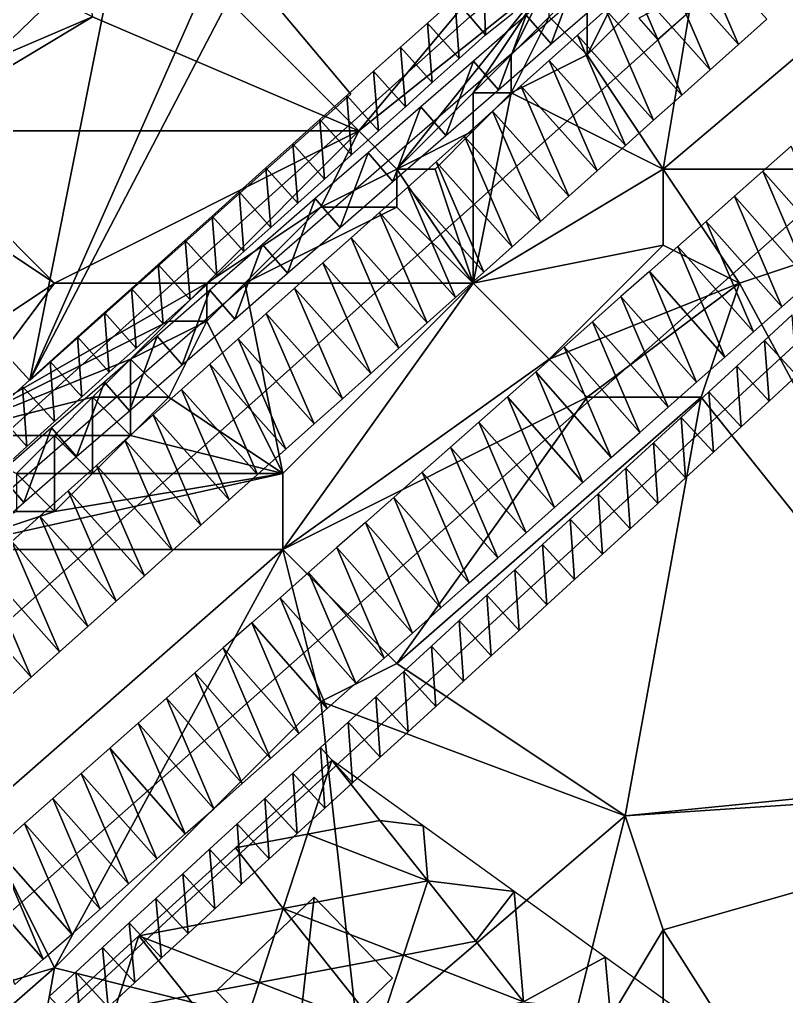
# Model space of a CAD drawing. Header units: metres. Extents: x -1103 to 901, y -902 to 905.
# Drawn here: x -1071.8 to -1031.5, y 608.5 to 659.9 of the extents above; entities that cross this region are included whole.
import ezdxf

# ---------------------------------------------------------------- set-up
doc = ezdxf.new("R2010")
doc.units = ezdxf.units.M
for name, color, linetype in [('OSM_BUILDING_FOOTPRINTS', 7, 'CONTINUOUS'), ('OSM_BUILDING_ROOFS', 1, 'CONTINUOUS'), ('OSM_BUILDING_WALLS', 8, 'CONTINUOUS'), ('OSM_PARKING', 8, 'CONTINUOUS'), ('OSM_PATH_AXES', 30, 'CONTINUOUS'), ('OSM_PATH_SURFACE', 30, 'CONTINUOUS'), ('OSM_ROAD_AXES', 2, 'CONTINUOUS'), ('OSM_ROAD_SURFACE', 9, 'CONTINUOUS'), ('OSM_TERRAIN', 3, 'CONTINUOUS'), ('OSM_WATER_SURFACE', 5, 'CONTINUOUS'), ('OSM_WATERWAYS', 5, 'CONTINUOUS')]:
    doc.layers.add(name, color=color, linetype=linetype)

msp = doc.modelspace()

# ---------------------------------------------------------------- linework, layer by layer
at = {"layer": 'OSM_BUILDING_FOOTPRINTS'}
for points in [[(-1071.306, 640.891, 12.825), (-1054.416, 655.932, 12.825), (-1059.976, 662.556, 12.825), (-1062.696, 660.3, 12.825), (-1066.631, 664.27, 12.825), (-1080.481, 650.91, 12.825), (-1071.306, 640.891, 12.825)], [(-1061.512, 608.787, 11.489), (-1056.35, 613.719, 11.489), (-1052.227, 609.473, 11.489), (-1057.378, 604.529, 11.489), (-1061.512, 608.787, 11.489)]]:
    msp.add_polyline3d(points, close=True, dxfattribs=at)
at = {"layer": 'OSM_BUILDING_ROOFS'}
for points in [[(-1066.631, 664.27, 24.425), (-1080.481, 650.91, 24.425), (-1071.306, 640.891, 24.425)], [(-1071.306, 640.891, 24.425), (-1062.696, 660.3, 24.425), (-1066.631, 664.27, 24.425)], [(-1071.306, 640.891, 24.425), (-1054.416, 655.932, 24.425), (-1059.976, 662.556, 24.425)], [(-1071.306, 640.891, 24.425), (-1059.976, 662.556, 24.425), (-1062.696, 660.3, 24.425)], [(-1056.35, 613.719, 16.689), (-1061.512, 608.787, 16.689), (-1057.378, 604.529, 16.689)], [(-1056.35, 613.719, 16.689), (-1057.378, 604.529, 16.689), (-1052.227, 609.473, 16.689)]]:
    msp.add_3dface(points, dxfattribs=at)
at = {"layer": 'OSM_BUILDING_WALLS'}
for points in [[(-1066.631, 664.27, 12.825), (-1080.481, 650.91, 12.825), (-1080.481, 650.91, 24.425)], [(-1066.631, 664.27, 12.825), (-1080.481, 650.91, 24.425), (-1066.631, 664.27, 24.425)], [(-1054.416, 655.932, 12.825), (-1059.976, 662.556, 12.825), (-1059.976, 662.556, 24.425)], [(-1054.416, 655.932, 12.825), (-1059.976, 662.556, 24.425), (-1054.416, 655.932, 24.425)], [(-1071.306, 640.891, 12.825), (-1054.416, 655.932, 12.825), (-1054.416, 655.932, 24.425)], [(-1071.306, 640.891, 12.825), (-1054.416, 655.932, 24.425), (-1071.306, 640.891, 24.425)], [(-1080.481, 650.91, 12.825), (-1071.306, 640.891, 12.825), (-1071.306, 640.891, 24.425)], [(-1080.481, 650.91, 12.825), (-1071.306, 640.891, 24.425), (-1080.481, 650.91, 24.425)], [(-1056.35, 613.719, 11.489), (-1061.512, 608.787, 11.489), (-1061.512, 608.787, 16.689)], [(-1056.35, 613.719, 11.489), (-1061.512, 608.787, 16.689), (-1056.35, 613.719, 16.689)], [(-1052.227, 609.473, 11.489), (-1056.35, 613.719, 11.489), (-1056.35, 613.719, 16.689)], [(-1052.227, 609.473, 11.489), (-1056.35, 613.719, 16.689), (-1052.227, 609.473, 16.689)], [(-1057.378, 604.529, 11.489), (-1052.227, 609.473, 11.489), (-1052.227, 609.473, 16.689)], [(-1057.378, 604.529, 11.489), (-1052.227, 609.473, 16.689), (-1057.378, 604.529, 16.689)], [(-1061.512, 608.787, 11.489), (-1057.378, 604.529, 11.489), (-1057.378, 604.529, 16.689)], [(-1061.512, 608.787, 11.489), (-1057.378, 604.529, 16.689), (-1061.512, 608.787, 16.689)]]:
    msp.add_3dface(points, dxfattribs=at)
at = {"layer": 'OSM_PARKING'}
for points in [[(-1056.698, 617.032, 13.906), (-1055.421, 620.93, 13.949), (-1060.495, 616.309, 13.96)], [(-1052.901, 617.755, 13.809), (-1055.421, 620.93, 13.949), (-1056.698, 617.032, 13.906)], [(-1052.901, 617.755, 13.809), (-1050.629, 617.477, 13.723), (-1055.421, 620.93, 13.949)], [(-1050.381, 614.58, 13.668), (-1052.901, 617.755, 13.809), (-1056.698, 617.032, 13.906)], [(-1050.381, 614.58, 13.668), (-1050.629, 617.477, 13.723), (-1052.901, 617.755, 13.809)], [(-1050.381, 614.58, 13.668), (-1045.838, 614.024, 13.497), (-1050.629, 617.477, 13.723)], [(-1057.974, 613.133, 13.859), (-1056.698, 617.032, 13.906), (-1060.495, 616.309, 13.96)], [(-1050.381, 614.58, 13.668), (-1056.698, 617.032, 13.906), (-1057.974, 613.133, 13.859)], [(-1057.974, 613.133, 13.859), (-1060.495, 616.309, 13.96), (-1065.568, 611.687, 13.967)], [(-1051.657, 610.681, 13.652), (-1050.381, 614.58, 13.668), (-1057.974, 613.133, 13.859)], [(-1047.86, 611.404, 13.528), (-1050.381, 614.58, 13.668), (-1051.657, 610.681, 13.652)], [(-1047.86, 611.404, 13.528), (-1045.838, 614.024, 13.497), (-1050.381, 614.58, 13.668)], [(-1045.34, 608.229, 13.673), (-1045.838, 614.024, 13.497), (-1047.86, 611.404, 13.528)], [(-1045.34, 608.229, 13.673), (-1041.046, 610.571, 13.597), (-1045.838, 614.024, 13.497)], [(-1059.251, 609.235, 13.812), (-1057.974, 613.133, 13.859), (-1065.568, 611.687, 13.967)], [(-1055.454, 609.958, 13.758), (-1057.974, 613.133, 13.859), (-1059.251, 609.235, 13.812)], [(-1051.657, 610.681, 13.652), (-1057.974, 613.133, 13.859), (-1055.454, 609.958, 13.758)], [(-1066.845, 607.789, 13.9), (-1065.568, 611.687, 13.967), (-1070.642, 607.066, 13.933)], [(-1063.048, 608.512, 13.866), (-1065.568, 611.687, 13.967), (-1066.845, 607.789, 13.9)], [(-1063.048, 608.512, 13.866), (-1059.251, 609.235, 13.812), (-1065.568, 611.687, 13.967)], [(-1045.34, 608.229, 13.673), (-1047.86, 611.404, 13.528), (-1051.657, 610.681, 13.652)], [(-1051.657, 610.681, 13.652), (-1055.454, 609.958, 13.758), (-1052.934, 606.783, 13.643)], [(-1045.34, 608.229, 13.673), (-1051.657, 610.681, 13.652), (-1052.934, 606.783, 13.643)], [(-1045.34, 608.229, 13.673), (-1040.797, 607.674, 13.675), (-1041.046, 610.571, 13.597)], [(-1040.797, 607.674, 13.675), (-1036.254, 607.118, 13.798), (-1041.046, 610.571, 13.597)], [(-1052.934, 606.783, 13.643), (-1055.454, 609.958, 13.758), (-1059.251, 609.235, 13.812)], [(-1060.528, 605.337, 13.733), (-1059.251, 609.235, 13.812), (-1063.048, 608.512, 13.866)], [(-1052.934, 606.783, 13.643), (-1059.251, 609.235, 13.812), (-1060.528, 605.337, 13.733)], [(-1060.528, 605.337, 13.733), (-1063.048, 608.512, 13.866), (-1066.845, 607.789, 13.9)]]:
    msp.add_3dface(points, dxfattribs=at)
at = {"layer": 'OSM_PATH_AXES'}
for points in [[(-1100, 614.436, 14.432), (-1087.268, 623.605, 14.308), (-1078.06, 633.139, 14.564), (-1067.957, 642.251, 14.862), (-1048.149, 660.012, 15.181), (-1040.809, 665.819, 15.149), (-1016.955, 682.474, 14.848), (-1002.165, 695.623, 14.017), (-995.633, 701.905, 13.614), (-969.502, 727.153, 13.249), (-939.922, 752.335, 10.603), (-928.647, 761.138, 10.91), (-915.759, 773.535, 11.003), (-914.134, 779.286, 10.928), (-896.636, 795.267, 11.317), (-876.474, 815.804, 12.38), (-862.911, 828.544, 13.579), (-847.425, 841.428, 15.193), (-839.455, 849.269, 16.005), (-824.367, 862.639, 16.441), (-797.882, 885.355, 14.191), (-795.682, 887.235, 13.984), (-783.048, 898.272, 13.138), (-780.912, 900, 13.035)], [(-743.723, 900, 12.989), (-770.169, 875.767, 14), (-799.959, 848.816, 15.237), (-811.135, 840.223, 15.725), (-815.313, 832.913, 15.655), (-819.458, 824.22, 15.058), (-825.228, 819.797, 14.907), (-831.396, 812.951, 14.445), (-845.766, 805.74, 13.499), (-848.54, 803.506, 13.339), (-863.043, 791.817, 13.148), (-891.727, 764.799, 12.959), (-936.196, 727.021, 12.645), (-966.517, 700.147, 13.969), (-1004.088, 667.677, 15.854), (-1037.669, 636.678, 14.518), (-1061.015, 615.323, 13.861), (-1079.253, 598.535, 13.844), (-1081.375, 596.964, 13.862), (-1100, 583.18, 13.331)]]:
    msp.add_polyline3d(points, dxfattribs=at)
at = {"layer": 'OSM_PATH_SURFACE'}
for points in [[(-1047.343, 659.057, 15.337), (-1047.456, 662.154, 15.189), (-1048.954, 660.968, 15.198)], [(-1047.343, 659.057, 15.337), (-1045.905, 660.193, 15.362), (-1047.456, 662.154, 15.189)], [(-1048.729, 657.813, 15.299), (-1048.954, 660.968, 15.198), (-1050.398, 659.674, 15.207)], [(-1048.729, 657.813, 15.299), (-1047.343, 659.057, 15.337), (-1048.954, 660.968, 15.198)], [(-1050.144, 656.544, 15.26), (-1050.398, 659.674, 15.207), (-1051.813, 658.406, 15.216)], [(-1050.144, 656.544, 15.26), (-1048.729, 657.813, 15.299), (-1050.398, 659.674, 15.207)], [(-1051.559, 655.276, 15.222), (-1051.813, 658.406, 15.216), (-1053.228, 657.137, 15.225)], [(-1051.559, 655.276, 15.222), (-1050.144, 656.544, 15.26), (-1051.813, 658.406, 15.216)], [(-1052.974, 654.007, 15.183), (-1053.228, 657.137, 15.225), (-1054.643, 655.869, 15.234)], [(-1052.974, 654.007, 15.183), (-1051.559, 655.276, 15.222), (-1053.228, 657.137, 15.225)], [(-1054.389, 652.739, 15.095), (-1054.643, 655.869, 15.234), (-1056.058, 654.6, 15.241)], [(-1054.389, 652.739, 15.095), (-1052.974, 654.007, 15.183), (-1054.643, 655.869, 15.234)], [(-1055.803, 651.47, 15.043), (-1056.058, 654.6, 15.241), (-1057.472, 653.331, 15.245)], [(-1055.803, 651.47, 15.043), (-1054.389, 652.739, 15.095), (-1056.058, 654.6, 15.241)], [(-1057.218, 650.201, 15.022), (-1057.472, 653.331, 15.245), (-1058.887, 652.063, 15.238)], [(-1057.218, 650.201, 15.022), (-1055.803, 651.47, 15.043), (-1057.472, 653.331, 15.245)], [(-1058.633, 648.933, 15), (-1058.887, 652.063, 15.238), (-1060.302, 650.794, 15.228)], [(-1058.633, 648.933, 15), (-1057.218, 650.201, 15.022), (-1058.887, 652.063, 15.238)], [(-1060.048, 647.664, 14.979), (-1060.302, 650.794, 15.228), (-1061.717, 649.525, 15.189)], [(-1060.048, 647.664, 14.979), (-1058.633, 648.933, 15), (-1060.302, 650.794, 15.228)], [(-1061.463, 646.395, 14.957), (-1061.717, 649.525, 15.189), (-1063.132, 648.257, 15.15)], [(-1061.463, 646.395, 14.957), (-1060.048, 647.664, 14.979), (-1061.717, 649.525, 15.189)], [(-1062.878, 645.127, 14.945), (-1063.132, 648.257, 15.15), (-1064.547, 646.988, 15.111)], [(-1062.878, 645.127, 14.945), (-1061.463, 646.395, 14.957), (-1063.132, 648.257, 15.15)], [(-1064.293, 643.858, 14.92), (-1064.547, 646.988, 15.111), (-1065.962, 645.719, 15.074)], [(-1064.293, 643.858, 14.92), (-1062.878, 645.127, 14.945), (-1064.547, 646.988, 15.111)], [(-1065.708, 642.589, 14.878), (-1065.962, 645.719, 15.074), (-1067.377, 644.451, 15.047)], [(-1065.708, 642.589, 14.878), (-1064.293, 643.858, 14.92), (-1065.962, 645.719, 15.074)], [(-1067.121, 641.322, 14.832), (-1067.377, 644.451, 15.047), (-1068.793, 643.181, 15.019)], [(-1067.121, 641.322, 14.832), (-1065.708, 642.589, 14.878), (-1067.377, 644.451, 15.047)], [(-1031.217, 644.336, 15.576), (-1032.677, 642.988, 15.477), (-1030.981, 641.151, 15.423)], [(-1068.563, 640.021, 14.775), (-1068.793, 643.181, 15.019), (-1070.237, 641.878, 14.991)], [(-1068.563, 640.021, 14.775), (-1067.121, 641.322, 14.832), (-1068.793, 643.181, 15.019)], [(-1032.677, 642.988, 15.477), (-1034.137, 641.64, 15.188), (-1032.441, 639.803, 15.175)], [(-1032.677, 642.988, 15.477), (-1032.441, 639.803, 15.175), (-1030.981, 641.151, 15.423)], [(-1070.006, 638.719, 14.726), (-1070.237, 641.878, 14.991), (-1071.681, 640.576, 14.962)], [(-1070.006, 638.719, 14.726), (-1068.563, 640.021, 14.775), (-1070.237, 641.878, 14.991)], [(-1034.137, 641.64, 15.188), (-1035.597, 640.292, 14.899), (-1033.901, 638.455, 14.886)], [(-1034.137, 641.64, 15.188), (-1033.901, 638.455, 14.886), (-1032.441, 639.803, 15.175)], [(-1071.45, 637.418, 14.678), (-1071.681, 640.576, 14.962), (-1073.124, 639.274, 14.931)], [(-1071.45, 637.418, 14.678), (-1070.006, 638.719, 14.726), (-1071.681, 640.576, 14.962)], [(-1035.597, 640.292, 14.899), (-1037.057, 638.944, 14.752), (-1035.361, 637.107, 14.689)], [(-1035.597, 640.292, 14.899), (-1035.361, 637.107, 14.689), (-1033.901, 638.455, 14.886)], [(-1072.893, 636.116, 14.643), (-1071.45, 637.418, 14.678), (-1073.124, 639.274, 14.931)], [(-1037.057, 638.944, 14.752), (-1038.515, 637.599, 14.655), (-1036.823, 635.758, 14.54)], [(-1037.057, 638.944, 14.752), (-1036.823, 635.758, 14.54), (-1035.361, 637.107, 14.689)], [(-1038.515, 637.599, 14.655), (-1039.972, 636.266, 14.56), (-1038.285, 634.421, 14.444)], [(-1038.515, 637.599, 14.655), (-1038.285, 634.421, 14.444), (-1036.823, 635.758, 14.54)], [(-1039.972, 636.266, 14.56), (-1041.431, 634.931, 14.464), (-1039.744, 633.086, 14.349)], [(-1039.972, 636.266, 14.56), (-1039.744, 633.086, 14.349), (-1038.285, 634.421, 14.444)], [(-1041.431, 634.931, 14.464), (-1042.89, 633.596, 14.368), (-1041.203, 631.752, 14.253)], [(-1041.431, 634.931, 14.464), (-1041.203, 631.752, 14.253), (-1039.744, 633.086, 14.349)], [(-1042.89, 633.596, 14.368), (-1044.349, 632.262, 14.272), (-1042.662, 630.417, 14.157)], [(-1042.89, 633.596, 14.368), (-1042.662, 630.417, 14.157), (-1041.203, 631.752, 14.253)], [(-1044.349, 632.262, 14.272), (-1045.808, 630.927, 14.177), (-1044.121, 629.082, 14.061)], [(-1044.349, 632.262, 14.272), (-1044.121, 629.082, 14.061), (-1042.662, 630.417, 14.157)], [(-1045.808, 630.927, 14.177), (-1047.267, 629.592, 14.081), (-1045.58, 627.748, 13.965)], [(-1045.808, 630.927, 14.177), (-1045.58, 627.748, 13.965), (-1044.121, 629.082, 14.061)], [(-1047.267, 629.592, 14.081), (-1048.727, 628.258, 13.985), (-1047.039, 626.413, 13.87)], [(-1047.267, 629.592, 14.081), (-1047.039, 626.413, 13.87), (-1045.58, 627.748, 13.965)], [(-1048.727, 628.258, 13.985), (-1050.186, 626.923, 13.889), (-1048.498, 625.078, 13.774)], [(-1048.727, 628.258, 13.985), (-1048.498, 625.078, 13.774), (-1047.039, 626.413, 13.87)], [(-1050.186, 626.923, 13.889), (-1051.645, 625.588, 13.806), (-1049.957, 623.743, 13.744)], [(-1050.186, 626.923, 13.889), (-1049.957, 623.743, 13.744), (-1048.498, 625.078, 13.774)], [(-1051.645, 625.588, 13.806), (-1053.104, 624.253, 13.879), (-1051.416, 622.409, 13.816)], [(-1051.645, 625.588, 13.806), (-1051.416, 622.409, 13.816), (-1049.957, 623.743, 13.744)], [(-1053.104, 624.253, 13.879), (-1054.563, 622.919, 13.94), (-1052.875, 621.074, 13.85)], [(-1053.104, 624.253, 13.879), (-1052.875, 621.074, 13.85), (-1051.416, 622.409, 13.816)], [(-1054.563, 622.919, 13.94), (-1056.022, 621.584, 13.966), (-1054.335, 619.739, 13.881)], [(-1054.563, 622.919, 13.94), (-1054.335, 619.739, 13.881), (-1052.875, 621.074, 13.85)], [(-1056.022, 621.584, 13.966), (-1057.481, 620.249, 13.967), (-1055.794, 618.405, 13.905)], [(-1056.022, 621.584, 13.966), (-1055.794, 618.405, 13.905), (-1054.335, 619.739, 13.881)], [(-1057.481, 620.249, 13.967), (-1058.94, 618.915, 13.969), (-1057.253, 617.07, 13.907)], [(-1057.481, 620.249, 13.967), (-1057.253, 617.07, 13.907), (-1055.794, 618.405, 13.905)], [(-1058.94, 618.915, 13.969), (-1060.399, 617.58, 13.971), (-1058.712, 615.735, 13.908)], [(-1058.94, 618.915, 13.969), (-1058.712, 615.735, 13.908), (-1057.253, 617.07, 13.907)], [(-1060.399, 617.58, 13.971), (-1061.86, 616.244, 13.973), (-1060.169, 614.402, 13.91)], [(-1060.399, 617.58, 13.971), (-1060.169, 614.402, 13.91), (-1058.712, 615.735, 13.908)], [(-1061.86, 616.244, 13.973), (-1063.264, 614.951, 13.974), (-1061.571, 613.112, 13.912)], [(-1061.86, 616.244, 13.973), (-1061.571, 613.112, 13.912), (-1060.169, 614.402, 13.91)], [(-1063.264, 614.951, 13.974), (-1064.667, 613.66, 13.976), (-1062.974, 611.82, 13.913)], [(-1063.264, 614.951, 13.974), (-1062.974, 611.82, 13.913), (-1061.571, 613.112, 13.912)], [(-1064.667, 613.66, 13.976), (-1066.07, 612.368, 13.978), (-1064.377, 610.529, 13.915)], [(-1064.667, 613.66, 13.976), (-1064.377, 610.529, 13.915), (-1062.974, 611.82, 13.913)], [(-1066.07, 612.368, 13.978), (-1067.473, 611.077, 13.979), (-1065.78, 609.238, 13.917)], [(-1066.07, 612.368, 13.978), (-1065.78, 609.238, 13.917), (-1064.377, 610.529, 13.915)], [(-1067.473, 611.077, 13.979), (-1068.876, 609.786, 13.981), (-1067.183, 607.946, 13.9)], [(-1067.473, 611.077, 13.979), (-1067.183, 607.946, 13.9), (-1065.78, 609.238, 13.917)], [(-1068.876, 609.786, 13.981), (-1070.279, 608.494, 13.961), (-1068.586, 606.655, 13.879)], [(-1068.876, 609.786, 13.981), (-1068.586, 606.655, 13.879), (-1067.183, 607.946, 13.9)]]:
    msp.add_3dface(points, dxfattribs=at)
at = {"layer": 'OSM_ROAD_AXES'}
for points in [[(-1100, 603.586, 14.265), (-1036.045, 660.787, 15.769), (-925.961, 759.247, 11.192), (-846.872, 830.037, 13.274)], [(-838.526, 820.648, 14.021), (-1030.772, 649.639, 15.739), (-1086.018, 600.835, 14.046), (-1100, 588.483, 13.639)]]:
    msp.add_polyline3d(points, dxfattribs=at)
at = {"layer": 'OSM_ROAD_SURFACE'}
for points in [[(-1034.045, 658.551, 15.849), (-1036.557, 664.353, 15.544), (-1038.045, 663.023, 15.516)], [(-1034.045, 658.551, 15.849), (-1032.557, 659.881, 15.854), (-1036.557, 664.353, 15.544)], [(-1035.532, 657.22, 15.844), (-1038.045, 663.023, 15.516), (-1039.532, 661.693, 15.473)], [(-1035.532, 657.22, 15.844), (-1034.045, 658.551, 15.849), (-1038.045, 663.023, 15.516)], [(-1033.794, 662.77, 15.827), (-1039.283, 659.924, 15.8), (-1038.296, 658.803, 15.814)], [(-1037.02, 655.89, 15.839), (-1039.532, 661.693, 15.473), (-1041.019, 660.362, 15.467)], [(-1037.02, 655.89, 15.839), (-1035.532, 657.22, 15.844), (-1039.532, 661.693, 15.473)], [(-1038.507, 654.56, 15.836), (-1041.019, 660.362, 15.467), (-1042.507, 659.032, 15.51)], [(-1038.507, 654.56, 15.836), (-1037.02, 655.89, 15.839), (-1041.019, 660.362, 15.467)], [(-1039.994, 653.23, 15.816), (-1042.507, 659.032, 15.51), (-1043.994, 657.702, 15.579)], [(-1039.994, 653.23, 15.816), (-1038.507, 654.56, 15.836), (-1042.507, 659.032, 15.51)], [(-1041.482, 651.899, 15.711), (-1043.994, 657.702, 15.579), (-1045.481, 656.372, 15.685)], [(-1041.482, 651.899, 15.711), (-1039.994, 653.23, 15.816), (-1043.994, 657.702, 15.579)], [(-1042.969, 650.569, 15.597), (-1045.481, 656.372, 15.685), (-1046.969, 655.041, 15.625)], [(-1042.969, 650.569, 15.597), (-1041.482, 651.899, 15.711), (-1045.481, 656.372, 15.685)], [(-1044.456, 649.239, 15.483), (-1046.969, 655.041, 15.625), (-1048.456, 653.711, 15.487)], [(-1044.456, 649.239, 15.483), (-1042.969, 650.569, 15.597), (-1046.969, 655.041, 15.625)], [(-1045.943, 647.909, 15.37), (-1048.456, 653.711, 15.487), (-1049.943, 652.381, 15.346)], [(-1045.943, 647.909, 15.37), (-1044.456, 649.239, 15.483), (-1048.456, 653.711, 15.487)], [(-1031.276, 653.207, 15.886), (-1032.762, 651.884, 15.875), (-1028.782, 647.395, 15.702)], [(-1047.431, 646.579, 15.256), (-1049.943, 652.381, 15.346), (-1051.431, 651.051, 14.966)], [(-1047.431, 646.579, 15.256), (-1045.943, 647.909, 15.37), (-1049.943, 652.381, 15.346)], [(-1032.762, 651.884, 15.875), (-1034.251, 650.569, 15.811), (-1030.279, 646.072, 15.633)], [(-1032.762, 651.884, 15.875), (-1030.279, 646.072, 15.633), (-1028.782, 647.395, 15.702)], [(-1048.918, 645.248, 15.133), (-1051.431, 651.051, 14.966), (-1052.918, 649.721, 15.052)], [(-1048.918, 645.248, 15.133), (-1047.431, 646.579, 15.256), (-1051.431, 651.051, 14.966)], [(-1034.251, 650.569, 15.811), (-1035.744, 649.25, 15.748), (-1031.772, 644.753, 15.565)], [(-1034.251, 650.569, 15.811), (-1031.772, 644.753, 15.565), (-1030.279, 646.072, 15.633)], [(-1050.405, 643.918, 15.007), (-1052.918, 649.721, 15.052), (-1054.405, 648.39, 14.925)], [(-1050.405, 643.918, 15.007), (-1048.918, 645.248, 15.133), (-1052.918, 649.721, 15.052)], [(-1035.744, 649.25, 15.748), (-1037.237, 647.931, 15.444), (-1033.265, 643.434, 15.431)], [(-1035.744, 649.25, 15.748), (-1033.265, 643.434, 15.431), (-1031.772, 644.753, 15.565)], [(-1051.893, 642.588, 14.88), (-1054.405, 648.39, 14.925), (-1055.893, 647.06, 14.786)], [(-1051.893, 642.588, 14.88), (-1050.405, 643.918, 15.007), (-1054.405, 648.39, 14.925)], [(-1037.237, 647.931, 15.444), (-1038.731, 646.612, 15.246), (-1034.758, 642.115, 15.142)], [(-1037.237, 647.931, 15.444), (-1034.758, 642.115, 15.142), (-1033.265, 643.434, 15.431)], [(-1053.38, 641.258, 14.754), (-1055.893, 647.06, 14.786), (-1057.38, 645.73, 14.65)], [(-1053.38, 641.258, 14.754), (-1051.893, 642.588, 14.88), (-1055.893, 647.06, 14.786)], [(-1038.731, 646.612, 15.246), (-1040.224, 645.293, 15.076), (-1036.251, 640.796, 14.913)], [(-1038.731, 646.612, 15.246), (-1036.251, 640.796, 14.913), (-1034.758, 642.115, 15.142)], [(-1054.867, 639.927, 14.627), (-1057.38, 645.73, 14.65), (-1058.867, 644.4, 14.523)], [(-1054.867, 639.927, 14.627), (-1053.38, 641.258, 14.754), (-1057.38, 645.73, 14.65)], [(-1040.224, 645.293, 15.076), (-1041.717, 643.974, 14.906), (-1037.745, 639.477, 14.776)], [(-1040.224, 645.293, 15.076), (-1037.745, 639.477, 14.776), (-1036.251, 640.796, 14.913)], [(-1056.355, 638.597, 14.5), (-1058.867, 644.4, 14.523), (-1060.355, 643.069, 14.424)], [(-1056.355, 638.597, 14.5), (-1054.867, 639.927, 14.627), (-1058.867, 644.4, 14.523)], [(-1041.717, 643.974, 14.906), (-1043.21, 642.655, 14.736), (-1039.238, 638.158, 14.681)], [(-1041.717, 643.974, 14.906), (-1039.238, 638.158, 14.681), (-1037.745, 639.477, 14.776)], [(-1057.842, 637.267, 14.374), (-1060.355, 643.069, 14.424), (-1061.842, 641.739, 14.375)], [(-1057.842, 637.267, 14.374), (-1056.355, 638.597, 14.5), (-1060.355, 643.069, 14.424)], [(-1043.21, 642.655, 14.736), (-1044.703, 641.336, 14.622), (-1040.731, 636.839, 14.586)], [(-1043.21, 642.655, 14.736), (-1040.731, 636.839, 14.586), (-1039.238, 638.158, 14.681)], [(-1059.329, 635.937, 14.33), (-1061.842, 641.739, 14.375), (-1063.329, 640.409, 14.358)], [(-1059.329, 635.937, 14.33), (-1057.842, 637.267, 14.374), (-1061.842, 641.739, 14.375)], [(-1044.703, 641.336, 14.622), (-1046.196, 640.016, 14.564), (-1042.224, 635.52, 14.491)], [(-1044.703, 641.336, 14.622), (-1042.224, 635.52, 14.491), (-1040.731, 636.839, 14.586)], [(-1060.817, 634.606, 14.27), (-1063.329, 640.409, 14.358), (-1064.817, 639.079, 14.342)], [(-1060.817, 634.606, 14.27), (-1059.329, 635.937, 14.33), (-1063.329, 640.409, 14.358)], [(-1046.196, 640.016, 14.564), (-1047.689, 638.697, 14.505), (-1043.717, 634.201, 14.396)], [(-1046.196, 640.016, 14.564), (-1043.717, 634.201, 14.396), (-1042.224, 635.52, 14.491)], [(-1062.304, 633.276, 14.191), (-1064.817, 639.079, 14.342), (-1066.304, 637.748, 14.322)], [(-1062.304, 633.276, 14.191), (-1060.817, 634.606, 14.27), (-1064.817, 639.079, 14.342)], [(-1047.689, 638.697, 14.505), (-1049.183, 637.378, 14.447), (-1045.21, 632.882, 14.3)], [(-1047.689, 638.697, 14.505), (-1045.21, 632.882, 14.3), (-1043.717, 634.201, 14.396)], [(-1063.791, 631.946, 14.115), (-1066.304, 637.748, 14.322), (-1067.791, 636.418, 14.308)], [(-1063.791, 631.946, 14.115), (-1062.304, 633.276, 14.191), (-1066.304, 637.748, 14.322)], [(-1049.183, 637.378, 14.447), (-1050.676, 636.059, 14.389), (-1046.703, 631.563, 14.205)], [(-1049.183, 637.378, 14.447), (-1046.703, 631.563, 14.205), (-1045.21, 632.882, 14.3)], [(-1065.279, 630.616, 14.123), (-1067.791, 636.418, 14.308), (-1069.279, 635.088, 14.308)], [(-1065.279, 630.616, 14.123), (-1063.791, 631.946, 14.115), (-1067.791, 636.418, 14.308)], [(-1050.676, 636.059, 14.389), (-1052.169, 634.74, 14.312), (-1048.197, 630.244, 14.11)], [(-1050.676, 636.059, 14.389), (-1048.197, 630.244, 14.11), (-1046.703, 631.563, 14.205)], [(-1066.766, 629.285, 14.132), (-1069.279, 635.088, 14.308), (-1070.766, 633.758, 14.367)], [(-1066.766, 629.285, 14.132), (-1065.279, 630.616, 14.123), (-1069.279, 635.088, 14.308)], [(-1052.169, 634.74, 14.312), (-1053.662, 633.421, 14.195), (-1049.69, 628.925, 14.015)], [(-1052.169, 634.74, 14.312), (-1049.69, 628.925, 14.015), (-1048.197, 630.244, 14.11)], [(-1068.253, 627.955, 14.14), (-1070.766, 633.758, 14.367), (-1072.253, 632.427, 14.32)], [(-1068.253, 627.955, 14.14), (-1066.766, 629.285, 14.132), (-1070.766, 633.758, 14.367)], [(-1053.662, 633.421, 14.195), (-1055.155, 632.102, 14.078), (-1051.183, 627.606, 13.907)], [(-1053.662, 633.421, 14.195), (-1051.183, 627.606, 13.907), (-1049.69, 628.925, 14.015)], [(-1069.741, 626.625, 14.148), (-1072.253, 632.427, 14.32), (-1073.741, 631.097, 14.3)], [(-1069.741, 626.625, 14.148), (-1068.253, 627.955, 14.14), (-1072.253, 632.427, 14.32)], [(-1055.155, 632.102, 14.078), (-1056.648, 630.783, 13.961), (-1052.676, 626.287, 13.816)], [(-1055.155, 632.102, 14.078), (-1052.676, 626.287, 13.816), (-1051.183, 627.606, 13.907)], [(-1071.228, 625.295, 14.156), (-1073.741, 631.097, 14.3), (-1075.228, 629.767, 14.308)], [(-1071.228, 625.295, 14.156), (-1069.741, 626.625, 14.148), (-1073.741, 631.097, 14.3)], [(-1056.648, 630.783, 13.961), (-1058.141, 629.464, 13.995), (-1054.169, 624.967, 13.891)], [(-1056.648, 630.783, 13.961), (-1054.169, 624.967, 13.891), (-1052.676, 626.287, 13.816)], [(-1072.715, 623.964, 14.164), (-1071.228, 625.295, 14.156), (-1075.228, 629.767, 14.308)], [(-1058.141, 629.464, 13.995), (-1059.635, 628.145, 13.995), (-1055.662, 623.648, 13.961)], [(-1058.141, 629.464, 13.995), (-1055.662, 623.648, 13.961), (-1054.169, 624.967, 13.891)], [(-1059.635, 628.145, 13.995), (-1061.128, 626.826, 13.998), (-1057.155, 622.329, 13.969)], [(-1059.635, 628.145, 13.995), (-1057.155, 622.329, 13.969), (-1055.662, 623.648, 13.961)], [(-1061.128, 626.826, 13.998), (-1062.621, 625.507, 14.007), (-1058.648, 621.01, 13.971)], [(-1061.128, 626.826, 13.998), (-1058.648, 621.01, 13.971), (-1057.155, 622.329, 13.969)], [(-1062.621, 625.507, 14.007), (-1064.114, 624.188, 14.015), (-1060.142, 619.691, 13.974)], [(-1062.621, 625.507, 14.007), (-1060.142, 619.691, 13.974), (-1058.648, 621.01, 13.971)], [(-1064.114, 624.188, 14.015), (-1065.607, 622.869, 14.024), (-1061.635, 618.372, 13.977)], [(-1064.114, 624.188, 14.015), (-1061.635, 618.372, 13.977), (-1060.142, 619.691, 13.974)], [(-1065.607, 622.869, 14.024), (-1067.1, 621.55, 14.033), (-1063.128, 617.053, 13.977)], [(-1065.607, 622.869, 14.024), (-1063.128, 617.053, 13.977), (-1061.635, 618.372, 13.977)], [(-1067.1, 621.55, 14.033), (-1068.593, 620.231, 14.041), (-1064.621, 615.734, 13.977)], [(-1067.1, 621.55, 14.033), (-1064.621, 615.734, 13.977), (-1063.128, 617.053, 13.977)], [(-1068.593, 620.231, 14.041), (-1070.087, 618.912, 14.05), (-1066.114, 614.415, 13.977)], [(-1068.593, 620.231, 14.041), (-1066.114, 614.415, 13.977), (-1064.621, 615.734, 13.977)], [(-1070.087, 618.912, 14.05), (-1071.58, 617.593, 14.058), (-1067.607, 613.096, 13.977)], [(-1070.087, 618.912, 14.05), (-1067.607, 613.096, 13.977), (-1066.114, 614.415, 13.977)], [(-1071.58, 617.593, 14.058), (-1073.073, 616.274, 14.067), (-1069.1, 611.777, 13.977)], [(-1071.58, 617.593, 14.058), (-1069.1, 611.777, 13.977), (-1067.607, 613.096, 13.977)], [(-1073.073, 616.274, 14.067), (-1074.566, 614.955, 14.076), (-1070.594, 610.458, 13.986)], [(-1073.073, 616.274, 14.067), (-1070.594, 610.458, 13.986), (-1069.1, 611.777, 13.977)], [(-1074.566, 614.955, 14.076), (-1072.087, 609.139, 13.994), (-1070.594, 610.458, 13.986)]]:
    msp.add_3dface(points, dxfattribs=at)
at = {"layer": 'OSM_TERRAIN'}
for points in [[(-1038, 652, 15.804), (-1016, 652, 15.915), (-1012, 674, 15.898)], [(-1038, 652, 15.804), (-1012, 674, 15.898), (-1036, 664, 15.751)], [(-1068, 660, 15.147), (-1054, 654, 15.16), (-1070, 670, 15.143)], [(-1054, 654, 15.16), (-1044, 666, 15.084), (-1070, 670, 15.143)], [(-1044, 662, 15.343), (-1044, 666, 15.084), (-1054, 654, 15.16)], [(-1042, 658, 15.741), (-1036, 664, 15.751), (-1040, 662, 15.218)], [(-1042, 658, 15.741), (-1038, 652, 15.804), (-1036, 664, 15.751)], [(-1068, 660, 15.147), (-1072, 662, 15.788), (-1082, 654, 15.79)], [(-1054, 654, 15.16), (-1052, 652, 14.863), (-1044, 662, 15.343)], [(-1052, 652, 14.863), (-1048, 656, 15.044), (-1044, 662, 15.343)], [(-1048, 656, 15.044), (-1046, 658, 15.068), (-1044, 662, 15.343)], [(-1046, 658, 15.068), (-1044, 660, 14.977), (-1044, 662, 15.343)], [(-1044, 660, 14.977), (-1042, 658, 15.741), (-1042, 662, 15.07)], [(-1042, 658, 15.741), (-1040, 662, 15.218), (-1042, 662, 15.07)], [(-1078, 654, 15.233), (-1068, 660, 15.147), (-1082, 654, 15.79)], [(-1078, 654, 15.233), (-1054, 654, 15.16), (-1068, 660, 15.147)], [(-1046, 658, 15.068), (-1046, 656, 15.651), (-1044, 660, 14.977)], [(-1046, 656, 15.651), (-1042, 658, 15.741), (-1044, 660, 14.977)], [(-1048, 656, 15.044), (-1046, 656, 15.651), (-1046, 658, 15.068)], [(-1046, 656, 15.651), (-1038, 652, 15.804), (-1042, 658, 15.741)], [(-1052, 652, 14.863), (-1048, 654, 15.5), (-1048, 656, 15.044)], [(-1048, 646, 15.159), (-1046, 656, 15.651), (-1048, 654, 15.5)], [(-1048, 646, 15.159), (-1038, 652, 15.804), (-1046, 656, 15.651)], [(-1048, 654, 15.5), (-1046, 656, 15.651), (-1048, 656, 15.044)], [(-1076, 642, 15.78), (-1070, 646, 15.138), (-1082, 654, 15.79)], [(-1082, 654, 15.79), (-1070, 646, 15.138), (-1078, 654, 15.233)], [(-1078, 654, 15.233), (-1070, 646, 15.138), (-1054, 654, 15.16)], [(-1070, 646, 15.138), (-1062, 646, 14.885), (-1054, 654, 15.16)], [(-1062, 646, 14.885), (-1056, 650, 14.721), (-1054, 654, 15.16)], [(-1056, 650, 14.721), (-1052, 652, 14.863), (-1054, 654, 15.16)], [(-1050, 652, 15.344), (-1048, 654, 15.5), (-1052, 652, 14.863)], [(-1048, 646, 15.159), (-1048, 654, 15.5), (-1050, 652, 15.344)], [(-1056, 650, 14.721), (-1052, 650, 15.078), (-1052, 652, 14.863)], [(-1052, 650, 15.078), (-1048, 646, 15.159), (-1052, 652, 14.863)], [(-1048, 646, 15.159), (-1050, 652, 15.344), (-1052, 652, 14.863)], [(-1048, 646, 15.159), (-1038, 648, 15.305), (-1038, 652, 15.804)], [(-1038, 648, 15.305), (-1034, 646, 15.567), (-1038, 652, 15.804)], [(-1034, 646, 15.567), (-1016, 652, 15.915), (-1038, 652, 15.804)], [(-1034, 646, 15.567), (-1020, 620, 14.359), (-1016, 652, 15.915)], [(-1060, 646, 14.454), (-1056, 650, 14.721), (-1062, 646, 14.885)], [(-1060, 646, 14.454), (-1052, 650, 15.078), (-1056, 650, 14.721)], [(-1060, 646, 14.454), (-1048, 646, 15.159), (-1052, 650, 15.078)], [(-1044, 642, 14.598), (-1038, 648, 15.305), (-1048, 646, 15.159)], [(-1044, 642, 14.598), (-1034, 646, 15.567), (-1038, 648, 15.305)], [(-1076, 638, 14.872), (-1070, 646, 15.138), (-1076, 642, 15.78)], [(-1064, 644, 14.839), (-1062, 646, 14.885), (-1076, 638, 14.872)], [(-1076, 638, 14.872), (-1062, 646, 14.885), (-1070, 646, 15.138)], [(-1064, 644, 14.839), (-1062, 644, 14.346), (-1062, 646, 14.885)], [(-1058, 636, 14.277), (-1060, 646, 14.454), (-1062, 644, 14.346)], [(-1062, 644, 14.346), (-1060, 646, 14.454), (-1062, 646, 14.885)], [(-1058, 636, 14.277), (-1048, 646, 15.159), (-1060, 646, 14.454)], [(-1058, 632, 13.95), (-1048, 646, 15.159), (-1058, 636, 14.277)], [(-1058, 632, 13.95), (-1044, 642, 14.598), (-1048, 646, 15.159)], [(-1042, 640, 14.835), (-1034, 646, 15.567), (-1044, 642, 14.598)], [(-1042, 640, 14.835), (-1036, 640, 14.747), (-1034, 646, 15.567)], [(-1020, 620, 14.359), (-1034, 646, 15.567), (-1036, 640, 14.747)], [(-1066, 642, 14.763), (-1064, 644, 14.839), (-1076, 638, 14.872)], [(-1064, 640, 14.303), (-1062, 644, 14.346), (-1066, 642, 14.763)], [(-1066, 642, 14.763), (-1062, 644, 14.346), (-1064, 644, 14.839)], [(-1064, 640, 14.303), (-1058, 636, 14.277), (-1062, 644, 14.346)], [(-1068, 640, 14.664), (-1066, 642, 14.763), (-1076, 638, 14.872)], [(-1068, 640, 14.664), (-1066, 640, 13.965), (-1066, 642, 14.763)], [(-1066, 640, 13.965), (-1064, 640, 14.303), (-1066, 642, 14.763)], [(-1058, 632, 13.95), (-1042, 640, 14.835), (-1044, 642, 14.598)], [(-1070, 638, 14.581), (-1068, 640, 14.664), (-1076, 638, 14.872)], [(-1070, 638, 14.581), (-1068, 638, 13.993), (-1068, 640, 14.664)], [(-1068, 638, 13.993), (-1066, 638, 14.278), (-1068, 640, 14.664)], [(-1066, 638, 14.278), (-1066, 640, 13.965), (-1068, 640, 14.664)], [(-1066, 638, 14.278), (-1064, 640, 14.303), (-1066, 640, 13.965)], [(-1066, 638, 14.278), (-1058, 636, 14.277), (-1064, 640, 14.303)], [(-1052, 626, 13.739), (-1042, 640, 14.835), (-1058, 632, 13.95)], [(-1040, 618, 13.261), (-1036, 640, 14.747), (-1052, 626, 13.739)], [(-1052, 626, 13.739), (-1036, 640, 14.747), (-1042, 640, 14.835)], [(-1040, 618, 13.261), (-1020, 620, 14.359), (-1036, 640, 14.747)], [(-1072, 636, 14.496), (-1070, 638, 14.581), (-1076, 638, 14.872)], [(-1072, 636, 14.496), (-1070, 636, 14.037), (-1070, 638, 14.581)], [(-1070, 636, 14.037), (-1068, 636, 14.29), (-1070, 638, 14.581)], [(-1068, 636, 14.29), (-1068, 638, 13.993), (-1070, 638, 14.581)], [(-1068, 636, 14.29), (-1066, 638, 14.278), (-1068, 638, 13.993)], [(-1068, 636, 14.29), (-1058, 636, 14.277), (-1066, 638, 14.278)], [(-1058, 632, 13.95), (-1058, 636, 14.277), (-1076, 632, 14.31)], [(-1076, 632, 14.31), (-1058, 636, 14.277), (-1070, 634, 14.322)], [(-1072, 634, 14.125), (-1070, 634, 14.322), (-1072, 636, 14.496)], [(-1070, 634, 14.322), (-1070, 636, 14.037), (-1072, 636, 14.496)], [(-1070, 634, 14.322), (-1068, 636, 14.29), (-1070, 636, 14.037)], [(-1070, 634, 14.322), (-1058, 636, 14.277), (-1068, 636, 14.29)], [(-1076, 632, 14.31), (-1070, 634, 14.322), (-1072, 634, 14.125)], [(-1074, 618, 14.043), (-1058, 632, 13.95), (-1076, 632, 14.31)], [(-1074, 618, 14.043), (-1070, 610, 13.924), (-1058, 632, 13.95)], [(-1056, 624, 13.928), (-1058, 632, 13.95), (-1070, 610, 13.924)], [(-1056, 624, 13.928), (-1052, 626, 13.739), (-1058, 632, 13.95)], [(-1056, 624, 13.928), (-1040, 618, 13.261), (-1052, 626, 13.739)], [(-1054, 606, 13.572), (-1056, 624, 13.928), (-1070, 610, 13.924)], [(-1054, 606, 13.572), (-1040, 618, 13.261), (-1056, 624, 13.928)], [(-1038, 612, 13.378), (-1010, 620, 14.913), (-1040, 618, 13.261)], [(-1010, 620, 14.913), (-1020, 620, 14.359), (-1040, 618, 13.261)], [(-1038, 612, 13.378), (-1024, 590, 13.949), (-1010, 620, 14.913)], [(-1090, 604, 14.139), (-1070, 610, 13.924), (-1074, 618, 14.043)], [(-1054, 606, 13.572), (-1044, 602, 13.842), (-1040, 618, 13.261)], [(-1044, 602, 13.842), (-1038, 612, 13.378), (-1040, 618, 13.261)], [(-1038, 608, 13.862), (-1038, 612, 13.378), (-1044, 602, 13.842)], [(-1038, 608, 13.862), (-1024, 590, 13.949), (-1038, 612, 13.378)], [(-1086, 596, 13.99), (-1070, 610, 13.924), (-1090, 604, 14.139)], [(-1086, 596, 13.99), (-1074, 588, 13.289), (-1070, 610, 13.924)], [(-1070, 610, 13.924), (-1074, 588, 13.289), (-1054, 606, 13.572)]]:
    msp.add_3dface(points, dxfattribs=at)
at = {"layer": 'OSM_WATER_SURFACE'}
for points in [[(-1043.895, 658.574, 15.384), (-1042.435, 662.493, 15.354), (-1045.207, 660.083, 15.316)], [(-1043.895, 658.574, 15.384), (-1041.123, 660.984, 15.355), (-1042.435, 662.493, 15.354)], [(-1046.666, 656.164, 15.451), (-1045.207, 660.083, 15.316), (-1047.979, 657.673, 15.245)], [(-1046.666, 656.164, 15.451), (-1043.895, 658.574, 15.384), (-1045.207, 660.083, 15.316)], [(-1049.438, 653.754, 15.213), (-1047.979, 657.673, 15.245), (-1050.75, 655.263, 15.146)], [(-1049.438, 653.754, 15.213), (-1046.666, 656.164, 15.451), (-1047.979, 657.673, 15.245)], [(-1052.21, 651.344, 15.004), (-1050.75, 655.263, 15.146), (-1053.522, 652.853, 15.057)], [(-1052.21, 651.344, 15.004), (-1049.438, 653.754, 15.213), (-1050.75, 655.263, 15.146)], [(-1054.981, 648.934, 14.886), (-1053.522, 652.853, 15.057), (-1056.294, 650.443, 14.897)], [(-1054.981, 648.934, 14.886), (-1052.21, 651.344, 15.004), (-1053.522, 652.853, 15.057)], [(-1057.753, 646.524, 14.709), (-1056.294, 650.443, 14.897), (-1059.065, 648.033, 14.869)], [(-1057.753, 646.524, 14.709), (-1054.981, 648.934, 14.886), (-1056.294, 650.443, 14.897)], [(-1060.525, 644.114, 14.583), (-1059.065, 648.033, 14.869), (-1061.837, 645.623, 14.798)], [(-1060.525, 644.114, 14.583), (-1057.753, 646.524, 14.709), (-1059.065, 648.033, 14.869)], [(-1063.297, 641.704, 14.487), (-1061.837, 645.623, 14.798), (-1064.609, 643.213, 14.815)], [(-1063.297, 641.704, 14.487), (-1060.525, 644.114, 14.583), (-1061.837, 645.623, 14.798)], [(-1066.068, 639.294, 14.433), (-1064.609, 643.213, 14.815), (-1067.381, 640.803, 14.763)], [(-1066.068, 639.294, 14.433), (-1063.297, 641.704, 14.487), (-1064.609, 643.213, 14.815)], [(-1068.84, 636.884, 14.456), (-1067.381, 640.803, 14.763), (-1070.152, 638.393, 14.674)], [(-1068.84, 636.884, 14.456), (-1066.068, 639.294, 14.433), (-1067.381, 640.803, 14.763)], [(-1071.61, 634.475, 14.417), (-1070.152, 638.393, 14.674), (-1072.925, 635.982, 14.609)], [(-1071.61, 634.475, 14.417), (-1068.84, 636.884, 14.456), (-1070.152, 638.393, 14.674)], [(-1074.541, 631.912, 14.421), (-1071.61, 634.475, 14.417), (-1072.925, 635.982, 14.609)]]:
    msp.add_3dface(points, dxfattribs=at)
at = {"layer": 'OSM_WATERWAYS'}
msp.add_polyline3d([(-1100, 611.359, 14.098), (-1095.724, 614.714, 14.289), (-1072.268, 635.229, 14.39), (-1039.007, 664.149, 15.207), (-1026.251, 674.168, 15.142), (-1002.165, 695.623, 14.017), (-992.173, 704.847, 13.826), (-956.083, 734.32, 11.906), (-915.759, 773.535, 11.003), (-894.325, 790.987, 11.427), (-854.93, 825.049, 12.947), (-800.7, 874.152, 15.088), (-793.604, 880.223, 14.665), (-778.991, 892.742, 13.657), (-773.033, 898.349, 13.242), (-771.066, 900, 13.12)], dxfattribs=at)

doc.saveas('drawing.dxf')
